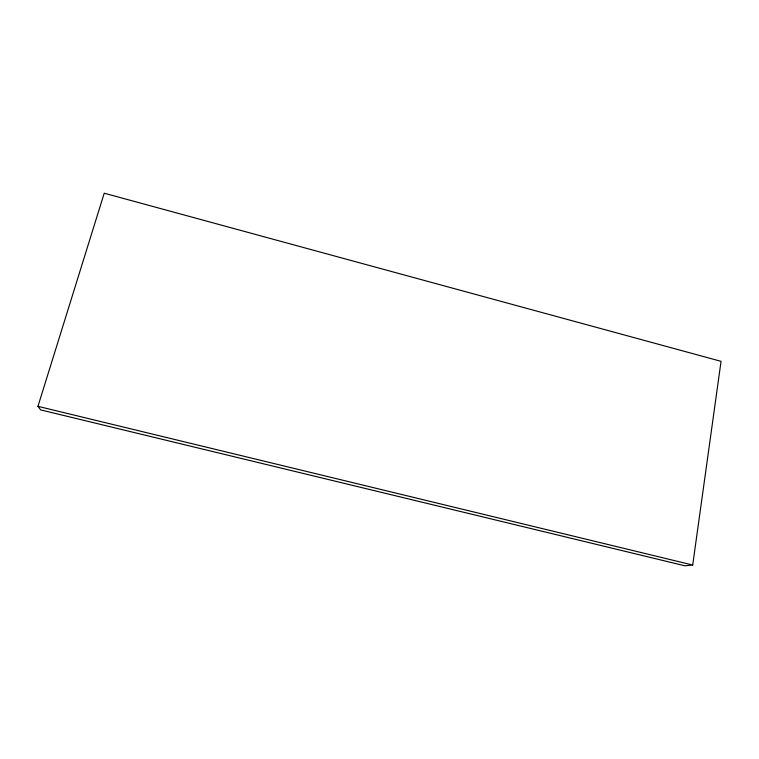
<?xml version="1.0" encoding="UTF-8"?>
<svg xmlns="http://www.w3.org/2000/svg" width="759" height="759" viewBox="0 0 759 759"><rect width="100%" height="100%" fill="white"/><g stroke="black" fill="none" stroke-linecap="round" stroke-linejoin="round"><path stroke-width="1.14" d="M692.701 565.038L721.05 361.331L104.23 193.203L37.95 406.331L40.654 409.898L684.865 565.797L692.701 565.038L37.95 406.331"/></g></svg>
